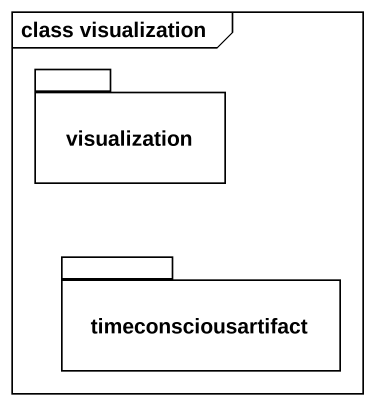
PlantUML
@startuml
mainframe class visualization
package visualization {
}
package timeconsciousartifact {
}
@enduml
